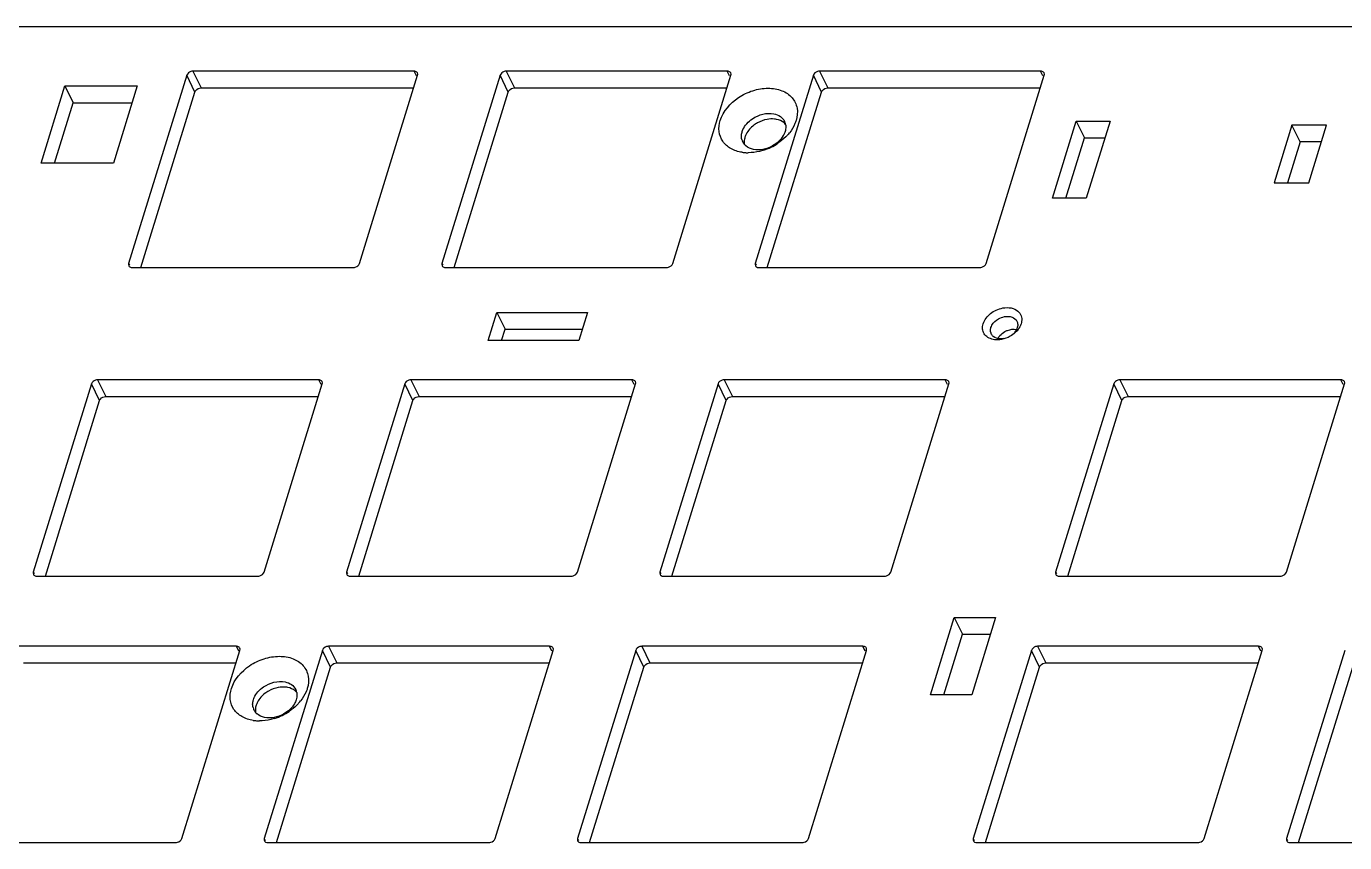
# Model space of a CAD drawing. Header units: millimetres. Extents: x 491 to 1718, y -1006 to -146.
# Drawn here: x 1411.7 to 1485.4, y -352.3 to -306.7 of the extents above; entities that cross this region are included whole.
import ezdxf

# ---------------------------------------------------------------- set-up
doc = ezdxf.new("R2010")
doc.units = ezdxf.units.MM
doc.layers.get('0').update_dxf_attribs({"lineweight": 30})

msp = doc.modelspace()

# ---------------------------------------------------------------- linework, layer by layer
at = {"color": 7, "linetype": 'Continuous'}
for p, q in [((1153.681, -306.677), (1508.336, -306.677)), ((1433.371, -309.18), (1421.02, -309.18)), ((1421.02, -309.18), (1421.477, -310.112)), ((1433.502, -309.445), (1433.371, -309.18)), ((1450.872, -309.18), (1438.52, -309.18)), ((1438.52, -309.18), (1438.978, -310.112)), ((1451.002, -309.445), (1450.872, -309.18)), ((1468.372, -309.18), (1456.02, -309.18)), ((1456.02, -309.18), (1456.478, -310.112)), ((1468.502, -309.445), (1468.372, -309.18)), ((1412.535, -314.314), (1413.866, -310.006)), ((1413.866, -310.006), (1417.914, -310.006)), ((1413.866, -310.006), (1414.323, -310.939)), ((1417.914, -310.006), (1416.583, -314.314)), ((1420.677, -309.411), (1417.431, -319.915)), ((1421.134, -310.343), (1420.677, -309.411)), ((1430.326, -319.915), (1433.572, -309.411)), ((1438.177, -309.411), (1434.931, -319.915)), ((1438.635, -310.343), (1438.177, -309.411)), ((1447.826, -319.915), (1451.072, -309.411)), ((1455.677, -309.411), (1452.431, -319.915)), ((1456.135, -310.343), (1455.677, -309.411)), ((1465.326, -319.915), (1468.572, -309.411)), ((1418.105, -320.146), (1421.134, -310.343)), ((1421.477, -310.112), (1433.355, -310.112)), ((1435.605, -320.146), (1438.635, -310.343)), ((1438.978, -310.112), (1450.855, -310.112)), ((1453.105, -320.146), (1456.135, -310.343)), ((1456.478, -310.112), (1468.355, -310.112)), ((1413.28, -314.314), (1414.323, -310.939)), ((1414.323, -310.939), (1417.626, -310.939)), ((1469.035, -316.272), (1470.366, -311.965)), ((1470.366, -311.965), (1472.254, -311.965)), ((1470.366, -311.965), (1470.824, -312.897)), ((1472.254, -311.965), (1470.923, -316.272)), ((1482.407, -312.195), (1481.414, -315.407)), ((1484.341, -312.195), (1482.407, -312.195)), ((1482.864, -313.128), (1482.407, -312.195)), ((1483.349, -315.407), (1484.341, -312.195)), ((1469.781, -316.272), (1470.824, -312.897)), ((1470.824, -312.897), (1471.966, -312.897)), ((1482.864, -313.128), (1482.16, -315.407)), ((1484.053, -313.128), (1482.864, -313.128)), ((1416.583, -314.314), (1412.535, -314.314)), ((1481.414, -315.407), (1483.349, -315.407)), ((1470.923, -316.272), (1469.035, -316.272)), ((1417.431, -319.915), (1417.483, -320.023)), ((1417.631, -320.146), (1429.982, -320.146)), ((1434.931, -319.915), (1434.984, -320.023)), ((1435.131, -320.146), (1447.483, -320.146)), ((1452.431, -319.915), (1452.484, -320.023)), ((1452.631, -320.146), (1464.983, -320.146)), ((1437.519, -324.223), (1438.003, -322.657)), ((1438.003, -322.657), (1443.068, -322.657)), ((1438.003, -322.657), (1438.461, -323.589)), ((1443.068, -322.657), (1442.584, -324.223)), ((1438.265, -324.223), (1438.461, -323.589)), ((1438.461, -323.589), (1442.78, -323.589)), ((1442.584, -324.223), (1437.519, -324.223)), ((1415.351, -326.647), (1412.104, -337.151)), ((1415.808, -327.579), (1415.351, -326.647)), ((1428.045, -326.415), (1415.694, -326.415)), ((1415.694, -326.415), (1416.151, -327.348)), ((1424.999, -337.151), (1428.245, -326.647)), ((1428.175, -326.681), (1428.045, -326.415)), ((1432.851, -326.647), (1429.605, -337.151)), ((1433.308, -327.579), (1432.851, -326.647)), ((1445.545, -326.415), (1433.194, -326.415)), ((1433.194, -326.415), (1433.651, -327.348)), ((1442.499, -337.151), (1445.746, -326.647)), ((1445.676, -326.681), (1445.545, -326.415)), ((1450.351, -326.647), (1447.105, -337.151)), ((1450.808, -327.579), (1450.351, -326.647)), ((1463.045, -326.415), (1450.694, -326.415)), ((1450.694, -326.415), (1451.152, -327.348)), ((1460, -337.151), (1463.246, -326.647)), ((1463.176, -326.681), (1463.045, -326.415)), ((1472.456, -326.647), (1469.21, -337.151)), ((1472.914, -327.579), (1472.456, -326.647)), ((1485.151, -326.415), (1472.799, -326.415)), ((1472.799, -326.415), (1473.257, -327.348)), ((1482.105, -337.151), (1485.351, -326.647)), ((1485.281, -326.681), (1485.151, -326.415)), ((1412.779, -337.382), (1415.808, -327.579)), ((1416.151, -327.348), (1428.029, -327.348)), ((1430.279, -337.382), (1433.308, -327.579)), ((1433.651, -327.348), (1445.529, -327.348)), ((1447.779, -337.382), (1450.808, -327.579)), ((1451.152, -327.348), (1463.029, -327.348)), ((1469.884, -337.382), (1472.914, -327.579)), ((1473.257, -327.348), (1485.134, -327.348)), ((1412.104, -337.151), (1412.157, -337.258)), ((1429.605, -337.151), (1429.657, -337.258)), ((1447.105, -337.151), (1447.157, -337.258)), ((1469.21, -337.151), (1469.263, -337.258)), ((1412.305, -337.382), (1424.656, -337.382)), ((1429.805, -337.382), (1442.156, -337.382)), ((1447.305, -337.382), (1459.656, -337.382)), ((1469.411, -337.382), (1481.762, -337.382)), ((1462.221, -344.002), (1463.552, -339.695)), ((1463.552, -339.695), (1465.854, -339.695)), ((1463.552, -339.695), (1464.009, -340.627)), ((1465.854, -339.695), (1464.523, -344.002)), ((1462.966, -344.002), (1464.009, -340.627)), ((1464.009, -340.627), (1465.566, -340.627)), ((1423.446, -341.299), (1411.094, -341.299)), ((1420.4, -352.034), (1423.646, -341.53)), ((1423.576, -341.564), (1423.446, -341.299)), ((1428.251, -341.53), (1425.005, -352.034)), ((1428.709, -342.462), (1428.251, -341.53)), ((1440.946, -341.299), (1428.595, -341.299)), ((1428.595, -341.299), (1429.052, -342.231)), ((1437.9, -352.034), (1441.146, -341.53)), ((1441.076, -341.564), (1440.946, -341.299)), ((1445.752, -341.53), (1442.505, -352.034)), ((1446.209, -342.462), (1445.752, -341.53)), ((1458.446, -341.299), (1446.095, -341.299)), ((1446.095, -341.299), (1446.552, -342.231)), ((1455.4, -352.034), (1458.646, -341.53)), ((1458.576, -341.564), (1458.446, -341.299)), ((1467.857, -341.53), (1464.611, -352.034)), ((1468.315, -342.462), (1467.857, -341.53)), ((1480.552, -341.299), (1468.2, -341.299)), ((1468.2, -341.299), (1468.658, -342.231)), ((1477.506, -352.034), (1480.752, -341.53)), ((1480.682, -341.564), (1480.552, -341.299)), ((1485.357, -341.53), (1482.111, -352.034)), ((1411.552, -342.231), (1423.429, -342.231)), ((1429.052, -342.231), (1440.93, -342.231)), ((1446.552, -342.231), (1458.43, -342.231)), ((1468.658, -342.231), (1480.535, -342.231)), ((1425.68, -352.265), (1428.709, -342.462)), ((1443.18, -352.265), (1446.209, -342.462)), ((1465.285, -352.265), (1468.315, -342.462)), ((1482.785, -352.265), (1485.815, -342.462)), ((1464.523, -344.002), (1462.221, -344.002)), ((1407.705, -352.265), (1420.057, -352.265)), ((1425.005, -352.034), (1425.058, -352.142)), ((1425.206, -352.265), (1437.557, -352.265)), ((1442.505, -352.034), (1442.558, -352.142)), ((1442.706, -352.265), (1455.057, -352.265)), ((1464.611, -352.034), (1464.664, -352.142)), ((1464.811, -352.265), (1477.163, -352.265)), ((1482.111, -352.034), (1482.164, -352.142)), ((1482.311, -352.265), (1494.663, -352.265))]:
    msp.add_line(p, q, dxfattribs=at)
for centre, radius, start, end in [((1453.452, -312.283), 0.685, 10.86414, 26.08851), ((1452.343, -311.034), 2.551, 318.64607, 321.49859), ((1452.343, -312.828), 0.68, 194.34587, 206.14095), ((1452.381, -312.797), 0.729, 220.53355, 229.44943), ((1451.926, -310.57), 3.178, 287.68079, 303.91477), ((1452.025, -311.502), 2.232, 261.46899, 264.95585), ((1452.037, -311.355), 2.38, 264.97074, 270.03059), ((1465.988, -323.669), 0.418, 194.35605, 206.14092), ((1426.148, -344.01), 0.685, 10.86414, 26.08851), ((1425.038, -342.761), 2.551, 318.64607, 321.49859), ((1425.038, -344.555), 0.68, 194.34587, 206.14095), ((1425.077, -344.525), 0.729, 220.53355, 229.44943), ((1424.622, -342.297), 3.178, 287.68079, 303.91477), ((1424.72, -343.23), 2.232, 261.46899, 264.95585), ((1424.732, -343.082), 2.38, 264.97074, 270.03059)]:
    msp.add_arc(centre, radius, start, end, dxfattribs=at)
for points, knots in [([(1421.02, -309.18), (1420.983, -309.18), (1420.843, -309.203), (1420.708, -309.31), (1420.677, -309.411)], [0, 0, 0, 0, 0.259073, 1, 1, 1, 1]), ([(1433.565, -309.281), (1433.557, -309.265), (1433.512, -309.203), (1433.429, -309.18), (1433.371, -309.18)], [0, 0, 0, 0, 0.230739, 1, 1, 1, 1]), ([(1438.52, -309.18), (1438.483, -309.18), (1438.343, -309.203), (1438.208, -309.31), (1438.177, -309.411)], [0, 0, 0, 0, 0.259073, 1, 1, 1, 1]), ([(1451.065, -309.281), (1451.057, -309.265), (1451.012, -309.203), (1450.929, -309.18), (1450.872, -309.18)], [0, 0, 0, 0, 0.230739, 1, 1, 1, 1]), ([(1456.02, -309.18), (1455.983, -309.18), (1455.843, -309.203), (1455.708, -309.31), (1455.677, -309.411)], [0, 0, 0, 0, 0.259073, 1, 1, 1, 1]), ([(1468.565, -309.281), (1468.557, -309.265), (1468.513, -309.203), (1468.429, -309.18), (1468.372, -309.18)], [0, 0, 0, 0, 0.230739, 1, 1, 1, 1]), ([(1421.134, -310.343), (1421.144, -310.311), (1421.216, -310.185), (1421.368, -310.112), (1421.477, -310.112)], [0, 0, 0, 0, 0.234683, 1, 1, 1, 1]), ([(1438.635, -310.343), (1438.644, -310.311), (1438.716, -310.185), (1438.868, -310.112), (1438.978, -310.112)], [0, 0, 0, 0, 0.234683, 1, 1, 1, 1]), ([(1450.477, -311.933), (1450.637, -311.414), (1451.252, -310.723), (1452.274, -310.234), (1453.123, -310.086), (1453.908, -310.207), (1454.525, -310.606), (1454.831, -311.248), (1454.781, -311.713), (1454.713, -311.933)], [0, 0, 0, 0, 0.262751, 0.407557, 0.546977, 0.672912, 0.783953, 0.888434, 1, 1, 1, 1]), ([(1456.135, -310.343), (1456.145, -310.311), (1456.216, -310.185), (1456.369, -310.112), (1456.478, -310.112)], [0, 0, 0, 0, 0.234683, 1, 1, 1, 1]), ([(1451.958, -312.113), (1452.05, -312.007), (1452.466, -311.646), (1453.072, -311.479), (1453.473, -311.562)], [0, 0, 0, 0, 0.256075, 1, 1, 1, 1]), ([(1451.694, -313.709), (1451.474, -313.676), (1451.061, -313.549), (1450.58, -313.131), (1450.364, -312.543), (1450.415, -312.131), (1450.477, -311.933)], [0, 0, 0, 0, 0.269713, 0.512526, 0.747867, 1, 1, 1, 1]), ([(1451.703, -312.555), (1451.715, -312.516), (1451.775, -312.356), (1451.872, -312.211), (1451.958, -312.113)], [0, 0, 0, 0, 0.236528, 1, 1, 1, 1]), ([(1452.552, -312.069), (1452.484, -312.107), (1452.235, -312.269), (1452.025, -312.499), (1451.925, -312.694)], [0, 0, 0, 0, 0.263032, 1, 1, 1, 1]), ([(1453.626, -311.873), (1453.584, -311.864), (1453.408, -311.838), (1453.226, -311.848), (1453.093, -311.873)], [0, 0, 0, 0, 0.239177, 1, 1, 1, 1]), ([(1453.473, -311.562), (1453.601, -311.588), (1453.841, -311.681), (1454.015, -311.876), (1454.067, -311.982)], [0, 0, 0, 0, 0.52519, 1, 1, 1, 1]), ([(1454.125, -312.15), (1454.096, -312.115), (1453.957, -311.981), (1453.77, -311.902), (1453.626, -311.873)], [0, 0, 0, 0, 0.23644, 1, 1, 1, 1]), ([(1454.713, -311.933), (1454.695, -311.993), (1454.604, -312.239), (1454.464, -312.466), (1454.339, -312.622)], [0, 0, 0, 0, 0.238076, 1, 1, 1, 1]), ([(1451.664, -312.865), (1451.659, -312.788), (1451.668, -312.682), (1451.695, -312.58), (1451.703, -312.555)], [0, 0, 0, 0, 0.741648, 1, 1, 1, 1]), ([(1451.855, -312.865), (1451.845, -312.899), (1451.812, -313.03), (1451.809, -313.169), (1451.828, -313.267)], [0, 0, 0, 0, 0.260929, 1, 1, 1, 1]), ([(1454.097, -312.555), (1454.073, -312.633), (1453.924, -312.961), (1453.64, -313.216), (1453.4, -313.351)], [0, 0, 0, 0, 0.230394, 1, 1, 1, 1]), ([(1454.258, -312.72), (1454.218, -312.765), (1454.048, -312.945), (1453.854, -313.103), (1453.699, -313.207)], [0, 0, 0, 0, 0.244872, 1, 1, 1, 1]), ([(1452.859, -313.547), (1452.685, -313.579), (1452.345, -313.589), (1452.025, -313.451), (1451.908, -313.351)], [0, 0, 0, 0, 0.534982, 1, 1, 1, 1]), ([(1452.891, -313.598), (1452.821, -313.62), (1452.543, -313.697), (1452.253, -313.735), (1452.038, -313.735)], [0, 0, 0, 0, 0.256675, 1, 1, 1, 1]), ([(1429.982, -320.146), (1430.019, -320.146), (1430.16, -320.123), (1430.294, -320.016), (1430.326, -319.915)], [0, 0, 0, 0, 0.259073, 1, 1, 1, 1]), ([(1447.483, -320.146), (1447.519, -320.146), (1447.66, -320.123), (1447.795, -320.016), (1447.826, -319.915)], [0, 0, 0, 0, 0.259073, 1, 1, 1, 1]), ([(1464.983, -320.146), (1465.02, -320.146), (1465.16, -320.123), (1465.295, -320.016), (1465.326, -319.915)], [0, 0, 0, 0, 0.259073, 1, 1, 1, 1]), ([(1465.165, -323.283), (1465.233, -323.063), (1465.553, -322.658), (1466.011, -322.451), (1466.26, -322.405)], [0, 0, 0, 0, 0.476961, 1, 1, 1, 1]), ([(1466.26, -322.405), (1466.415, -322.377), (1466.716, -322.369), (1466.999, -322.49), (1467.102, -322.579)], [0, 0, 0, 0, 0.534997, 1, 1, 1, 1]), ([(1465.594, -323.501), (1465.609, -323.453), (1465.701, -323.251), (1465.875, -323.094), (1466.023, -323.011)], [0, 0, 0, 0, 0.230397, 1, 1, 1, 1]), ([(1466.356, -322.89), (1466.496, -322.864), (1466.769, -322.865), (1466.997, -323.043), (1467.049, -323.149)], [0, 0, 0, 0, 0.546134, 1, 1, 1, 1]), ([(1467.102, -322.579), (1467.182, -322.647), (1467.311, -322.828), (1467.327, -323.049), (1467.312, -323.155)], [0, 0, 0, 0, 0.493201, 1, 1, 1, 1]), ([(1465.717, -324.162), (1465.615, -324.14), (1465.423, -324.069), (1465.204, -323.859), (1465.11, -323.576), (1465.136, -323.379), (1465.165, -323.283)], [0, 0, 0, 0, 0.26673, 0.508909, 0.746122, 1, 1, 1, 1]), ([(1465.583, -323.773), (1465.567, -323.708), (1465.566, -323.613), (1465.587, -323.524), (1465.594, -323.501)], [0, 0, 0, 0, 0.737903, 1, 1, 1, 1]), ([(1466.306, -324.112), (1466.251, -324.122), (1466.05, -324.143), (1465.831, -324.086), (1465.72, -323.991)], [0, 0, 0, 0, 0.278584, 1, 1, 1, 1]), ([(1466.374, -323.726), (1466.424, -323.698), (1466.622, -323.606), (1466.852, -323.573), (1467.011, -323.6)], [0, 0, 0, 0, 0.262448, 1, 1, 1, 1]), ([(1467.058, -323.674), (1467.031, -323.705), (1466.915, -323.826), (1466.778, -323.926), (1466.667, -323.988)], [0, 0, 0, 0, 0.24409, 1, 1, 1, 1]), ([(1467.068, -323.501), (1467.061, -323.525), (1467.023, -323.623), (1466.964, -323.712), (1466.911, -323.773)], [0, 0, 0, 0, 0.236531, 1, 1, 1, 1]), ([(1467.284, -323.283), (1467.273, -323.318), (1467.219, -323.459), (1467.134, -323.587), (1467.058, -323.674)], [0, 0, 0, 0, 0.23653, 1, 1, 1, 1]), ([(1466.189, -324.162), (1466.148, -324.169), (1465.992, -324.191), (1465.831, -324.185), (1465.717, -324.162)], [0, 0, 0, 0, 0.261057, 1, 1, 1, 1]), ([(1415.694, -326.415), (1415.657, -326.415), (1415.516, -326.439), (1415.382, -326.546), (1415.351, -326.647)], [0, 0, 0, 0, 0.259073, 1, 1, 1, 1]), ([(1428.239, -326.517), (1428.231, -326.501), (1428.186, -326.439), (1428.103, -326.415), (1428.045, -326.415)], [0, 0, 0, 0, 0.230739, 1, 1, 1, 1]), ([(1433.194, -326.415), (1433.157, -326.415), (1433.016, -326.439), (1432.882, -326.546), (1432.851, -326.647)], [0, 0, 0, 0, 0.259073, 1, 1, 1, 1]), ([(1445.739, -326.517), (1445.731, -326.501), (1445.686, -326.439), (1445.603, -326.415), (1445.545, -326.415)], [0, 0, 0, 0, 0.230739, 1, 1, 1, 1]), ([(1450.694, -326.415), (1450.657, -326.415), (1450.517, -326.439), (1450.382, -326.546), (1450.351, -326.647)], [0, 0, 0, 0, 0.259073, 1, 1, 1, 1]), ([(1463.239, -326.517), (1463.231, -326.501), (1463.186, -326.439), (1463.103, -326.415), (1463.045, -326.415)], [0, 0, 0, 0, 0.230739, 1, 1, 1, 1]), ([(1472.799, -326.415), (1472.763, -326.415), (1472.622, -326.439), (1472.487, -326.546), (1472.456, -326.647)], [0, 0, 0, 0, 0.259073, 1, 1, 1, 1]), ([(1485.344, -326.517), (1485.337, -326.501), (1485.292, -326.439), (1485.209, -326.415), (1485.151, -326.415)], [0, 0, 0, 0, 0.230739, 1, 1, 1, 1]), ([(1415.808, -327.579), (1415.818, -327.547), (1415.89, -327.421), (1416.042, -327.348), (1416.151, -327.348)], [0, 0, 0, 0, 0.234683, 1, 1, 1, 1]), ([(1433.308, -327.579), (1433.318, -327.547), (1433.39, -327.421), (1433.542, -327.348), (1433.651, -327.348)], [0, 0, 0, 0, 0.234683, 1, 1, 1, 1]), ([(1450.808, -327.579), (1450.818, -327.547), (1450.89, -327.421), (1451.042, -327.348), (1451.152, -327.348)], [0, 0, 0, 0, 0.234683, 1, 1, 1, 1]), ([(1472.914, -327.579), (1472.924, -327.547), (1472.996, -327.421), (1473.148, -327.348), (1473.257, -327.348)], [0, 0, 0, 0, 0.234683, 1, 1, 1, 1]), ([(1424.656, -337.382), (1424.693, -337.382), (1424.834, -337.359), (1424.968, -337.252), (1424.999, -337.151)], [0, 0, 0, 0, 0.259073, 1, 1, 1, 1]), ([(1442.156, -337.382), (1442.193, -337.382), (1442.334, -337.359), (1442.468, -337.252), (1442.499, -337.151)], [0, 0, 0, 0, 0.259073, 1, 1, 1, 1]), ([(1459.656, -337.382), (1459.693, -337.382), (1459.834, -337.359), (1459.968, -337.252), (1460, -337.151)], [0, 0, 0, 0, 0.259073, 1, 1, 1, 1]), ([(1481.762, -337.382), (1481.799, -337.382), (1481.939, -337.359), (1482.074, -337.252), (1482.105, -337.151)], [0, 0, 0, 0, 0.259073, 1, 1, 1, 1]), ([(1423.639, -341.4), (1423.632, -341.384), (1423.587, -341.322), (1423.504, -341.299), (1423.446, -341.299)], [0, 0, 0, 0, 0.230739, 1, 1, 1, 1]), ([(1428.595, -341.299), (1428.558, -341.299), (1428.417, -341.322), (1428.283, -341.429), (1428.251, -341.53)], [0, 0, 0, 0, 0.259073, 1, 1, 1, 1]), ([(1441.139, -341.4), (1441.132, -341.384), (1441.087, -341.322), (1441.004, -341.299), (1440.946, -341.299)], [0, 0, 0, 0, 0.230739, 1, 1, 1, 1]), ([(1446.095, -341.299), (1446.058, -341.299), (1445.917, -341.322), (1445.783, -341.429), (1445.752, -341.53)], [0, 0, 0, 0, 0.259073, 1, 1, 1, 1]), ([(1458.64, -341.4), (1458.632, -341.384), (1458.587, -341.322), (1458.504, -341.299), (1458.446, -341.299)], [0, 0, 0, 0, 0.230739, 1, 1, 1, 1]), ([(1468.2, -341.299), (1468.163, -341.299), (1468.023, -341.322), (1467.888, -341.429), (1467.857, -341.53)], [0, 0, 0, 0, 0.259073, 1, 1, 1, 1]), ([(1480.745, -341.4), (1480.737, -341.384), (1480.693, -341.322), (1480.609, -341.299), (1480.552, -341.299)], [0, 0, 0, 0, 0.230739, 1, 1, 1, 1]), ([(1423.172, -343.66), (1423.332, -343.142), (1423.947, -342.451), (1424.969, -341.961), (1425.818, -341.814), (1426.603, -341.934), (1427.22, -342.333), (1427.526, -342.975), (1427.477, -343.44), (1427.409, -343.66)], [0, 0, 0, 0, 0.262751, 0.407557, 0.546977, 0.672912, 0.783953, 0.888434, 1, 1, 1, 1]), ([(1428.709, -342.462), (1428.719, -342.43), (1428.791, -342.304), (1428.943, -342.231), (1429.052, -342.231)], [0, 0, 0, 0, 0.234683, 1, 1, 1, 1]), ([(1446.209, -342.462), (1446.219, -342.43), (1446.291, -342.304), (1446.443, -342.231), (1446.552, -342.231)], [0, 0, 0, 0, 0.234683, 1, 1, 1, 1]), ([(1468.315, -342.462), (1468.325, -342.43), (1468.396, -342.304), (1468.548, -342.231), (1468.658, -342.231)], [0, 0, 0, 0, 0.234683, 1, 1, 1, 1]), ([(1424.389, -345.437), (1424.17, -345.404), (1423.756, -345.276), (1423.275, -344.858), (1423.059, -344.271), (1423.111, -343.859), (1423.172, -343.66)], [0, 0, 0, 0, 0.269713, 0.512526, 0.747867, 1, 1, 1, 1]), ([(1424.398, -344.282), (1424.41, -344.243), (1424.471, -344.083), (1424.567, -343.938), (1424.653, -343.84)], [0, 0, 0, 0, 0.236528, 1, 1, 1, 1]), ([(1425.247, -343.797), (1425.179, -343.835), (1424.93, -343.997), (1424.72, -344.227), (1424.621, -344.422)], [0, 0, 0, 0, 0.263032, 1, 1, 1, 1]), ([(1424.653, -343.84), (1424.746, -343.734), (1425.162, -343.373), (1425.768, -343.206), (1426.168, -343.289)], [0, 0, 0, 0, 0.256075, 1, 1, 1, 1]), ([(1426.321, -343.6), (1426.279, -343.591), (1426.103, -343.565), (1425.922, -343.576), (1425.788, -343.6)], [0, 0, 0, 0, 0.239177, 1, 1, 1, 1]), ([(1426.168, -343.289), (1426.296, -343.316), (1426.536, -343.408), (1426.71, -343.603), (1426.762, -343.709)], [0, 0, 0, 0, 0.52519, 1, 1, 1, 1]), ([(1426.821, -343.877), (1426.791, -343.842), (1426.652, -343.708), (1426.465, -343.63), (1426.321, -343.6)], [0, 0, 0, 0, 0.23644, 1, 1, 1, 1]), ([(1427.409, -343.66), (1427.39, -343.72), (1427.299, -343.966), (1427.159, -344.193), (1427.035, -344.35)], [0, 0, 0, 0, 0.238076, 1, 1, 1, 1]), ([(1424.359, -344.593), (1424.354, -344.515), (1424.363, -344.409), (1424.39, -344.308), (1424.398, -344.282)], [0, 0, 0, 0, 0.741648, 1, 1, 1, 1]), ([(1424.551, -344.593), (1424.54, -344.626), (1424.507, -344.757), (1424.505, -344.896), (1424.523, -344.994)], [0, 0, 0, 0, 0.260929, 1, 1, 1, 1]), ([(1426.793, -344.282), (1426.768, -344.361), (1426.62, -344.689), (1426.336, -344.944), (1426.096, -345.078)], [0, 0, 0, 0, 0.230394, 1, 1, 1, 1]), ([(1426.953, -344.447), (1426.913, -344.493), (1426.743, -344.673), (1426.55, -344.83), (1426.395, -344.934)], [0, 0, 0, 0, 0.244872, 1, 1, 1, 1]), ([(1425.555, -345.275), (1425.38, -345.307), (1425.04, -345.316), (1424.72, -345.179), (1424.603, -345.078)], [0, 0, 0, 0, 0.534982, 1, 1, 1, 1]), ([(1425.587, -345.325), (1425.516, -345.347), (1425.238, -345.425), (1424.948, -345.462), (1424.734, -345.462)], [0, 0, 0, 0, 0.256675, 1, 1, 1, 1]), ([(1420.057, -352.265), (1420.094, -352.265), (1420.234, -352.242), (1420.369, -352.135), (1420.4, -352.034)], [0, 0, 0, 0, 0.259073, 1, 1, 1, 1]), ([(1437.557, -352.265), (1437.594, -352.265), (1437.734, -352.242), (1437.869, -352.135), (1437.9, -352.034)], [0, 0, 0, 0, 0.259073, 1, 1, 1, 1]), ([(1455.057, -352.265), (1455.094, -352.265), (1455.235, -352.242), (1455.369, -352.135), (1455.4, -352.034)], [0, 0, 0, 0, 0.259073, 1, 1, 1, 1]), ([(1477.163, -352.265), (1477.2, -352.265), (1477.34, -352.242), (1477.475, -352.135), (1477.506, -352.034)], [0, 0, 0, 0, 0.259073, 1, 1, 1, 1])]:
    msp.add_open_spline(points, degree=3, knots=knots, dxfattribs=at)
for points in [[(1433.572, -309.411), (1433.584, -309.369), (1433.584, -309.32), (1433.565, -309.281)], [(1451.072, -309.411), (1451.085, -309.369), (1451.084, -309.32), (1451.065, -309.281)], [(1468.572, -309.411), (1468.585, -309.369), (1468.584, -309.32), (1468.565, -309.281)], [(1453.093, -311.873), (1452.904, -311.907), (1452.719, -311.975), (1452.552, -312.069)], [(1454.125, -312.154), (1454.133, -312.196), (1454.137, -312.239), (1454.138, -312.282)], [(1451.685, -312.996), (1451.674, -312.953), (1451.667, -312.909), (1451.664, -312.865)], [(1451.925, -312.694), (1451.897, -312.749), (1451.873, -312.807), (1451.855, -312.865)], [(1454.138, -312.282), (1454.139, -312.374), (1454.125, -312.467), (1454.097, -312.555)], [(1451.828, -313.271), (1451.79, -313.227), (1451.758, -313.179), (1451.733, -313.127)], [(1453.4, -313.351), (1453.233, -313.445), (1453.048, -313.513), (1452.859, -313.547)], [(1417.431, -319.915), (1417.418, -319.957), (1417.418, -320.006), (1417.438, -320.045)], [(1417.438, -320.045), (1417.452, -320.074), (1417.477, -320.099), (1417.505, -320.115)], [(1417.505, -320.115), (1417.542, -320.137), (1417.588, -320.146), (1417.631, -320.146)], [(1434.931, -319.915), (1434.918, -319.957), (1434.919, -320.006), (1434.938, -320.045)], [(1434.938, -320.045), (1434.952, -320.074), (1434.977, -320.099), (1435.005, -320.115)], [(1435.005, -320.115), (1435.042, -320.137), (1435.088, -320.146), (1435.131, -320.146)], [(1452.431, -319.915), (1452.418, -319.957), (1452.419, -320.006), (1452.438, -320.045)], [(1452.438, -320.045), (1452.452, -320.074), (1452.477, -320.099), (1452.505, -320.115)], [(1452.505, -320.115), (1452.542, -320.137), (1452.588, -320.146), (1452.631, -320.146)], [(1466.023, -323.011), (1466.126, -322.953), (1466.24, -322.911), (1466.356, -322.89)], [(1467.049, -323.149), (1467.068, -323.187), (1467.081, -323.229), (1467.088, -323.272)], [(1467.312, -323.155), (1467.306, -323.199), (1467.297, -323.242), (1467.284, -323.283)], [(1465.72, -323.991), (1465.676, -323.953), (1465.639, -323.906), (1465.613, -323.853)], [(1465.989, -324.109), (1466.019, -324.05), (1466.058, -323.994), (1466.102, -323.944)], [(1466.102, -323.944), (1466.179, -323.856), (1466.273, -323.783), (1466.374, -323.726)], [(1466.667, -323.988), (1466.519, -324.071), (1466.356, -324.131), (1466.189, -324.162)], [(1467.088, -323.272), (1467.099, -323.348), (1467.091, -323.428), (1467.068, -323.501)], [(1428.245, -326.647), (1428.258, -326.605), (1428.258, -326.556), (1428.239, -326.517)], [(1445.746, -326.647), (1445.758, -326.605), (1445.758, -326.556), (1445.739, -326.517)], [(1463.246, -326.647), (1463.259, -326.605), (1463.258, -326.556), (1463.239, -326.517)], [(1485.351, -326.647), (1485.364, -326.605), (1485.363, -326.556), (1485.344, -326.517)], [(1412.104, -337.151), (1412.092, -337.192), (1412.092, -337.242), (1412.111, -337.281)], [(1429.605, -337.151), (1429.592, -337.192), (1429.592, -337.242), (1429.611, -337.281)], [(1447.105, -337.151), (1447.092, -337.192), (1447.093, -337.242), (1447.112, -337.281)], [(1469.21, -337.151), (1469.197, -337.192), (1469.198, -337.242), (1469.217, -337.281)], [(1412.111, -337.281), (1412.125, -337.31), (1412.15, -337.335), (1412.178, -337.351)], [(1412.178, -337.351), (1412.216, -337.373), (1412.261, -337.382), (1412.305, -337.382)], [(1429.611, -337.281), (1429.626, -337.31), (1429.65, -337.335), (1429.678, -337.351)], [(1429.678, -337.351), (1429.716, -337.373), (1429.761, -337.382), (1429.805, -337.382)], [(1447.112, -337.281), (1447.126, -337.31), (1447.151, -337.335), (1447.179, -337.351)], [(1447.179, -337.351), (1447.216, -337.373), (1447.262, -337.382), (1447.305, -337.382)], [(1469.217, -337.281), (1469.231, -337.31), (1469.256, -337.335), (1469.284, -337.351)], [(1469.284, -337.351), (1469.322, -337.373), (1469.367, -337.382), (1469.411, -337.382)], [(1423.646, -341.53), (1423.659, -341.488), (1423.658, -341.439), (1423.639, -341.4)], [(1441.146, -341.53), (1441.159, -341.488), (1441.158, -341.439), (1441.139, -341.4)], [(1458.646, -341.53), (1458.659, -341.488), (1458.659, -341.439), (1458.64, -341.4)], [(1480.752, -341.53), (1480.765, -341.488), (1480.764, -341.439), (1480.745, -341.4)], [(1425.788, -343.6), (1425.6, -343.635), (1425.415, -343.703), (1425.247, -343.797)], [(1426.82, -343.881), (1426.828, -343.924), (1426.832, -343.967), (1426.833, -344.01)], [(1424.38, -344.724), (1424.369, -344.681), (1424.362, -344.637), (1424.359, -344.593)], [(1424.621, -344.422), (1424.593, -344.477), (1424.569, -344.534), (1424.551, -344.593)], [(1426.833, -344.01), (1426.835, -344.101), (1426.82, -344.194), (1426.793, -344.282)], [(1424.523, -344.998), (1424.486, -344.955), (1424.454, -344.906), (1424.428, -344.855)], [(1426.096, -345.078), (1425.928, -345.172), (1425.743, -345.24), (1425.555, -345.275)], [(1425.005, -352.034), (1424.993, -352.076), (1424.993, -352.125), (1425.012, -352.164)], [(1425.012, -352.164), (1425.026, -352.193), (1425.051, -352.218), (1425.079, -352.234)], [(1425.079, -352.234), (1425.117, -352.256), (1425.162, -352.265), (1425.206, -352.265)], [(1442.505, -352.034), (1442.493, -352.076), (1442.493, -352.125), (1442.512, -352.164)], [(1442.512, -352.164), (1442.527, -352.193), (1442.551, -352.218), (1442.579, -352.234)], [(1442.579, -352.234), (1442.617, -352.256), (1442.662, -352.265), (1442.706, -352.265)], [(1464.611, -352.034), (1464.598, -352.076), (1464.599, -352.125), (1464.618, -352.164)], [(1464.618, -352.164), (1464.632, -352.193), (1464.657, -352.218), (1464.685, -352.234)], [(1464.685, -352.234), (1464.722, -352.256), (1464.768, -352.265), (1464.811, -352.265)], [(1482.111, -352.034), (1482.098, -352.076), (1482.099, -352.125), (1482.118, -352.164)], [(1482.118, -352.164), (1482.132, -352.193), (1482.157, -352.218), (1482.185, -352.234)], [(1482.185, -352.234), (1482.223, -352.256), (1482.268, -352.265), (1482.311, -352.265)]]:
    msp.add_open_spline(points, degree=3, dxfattribs=at)

doc.saveas('drawing.dxf')
